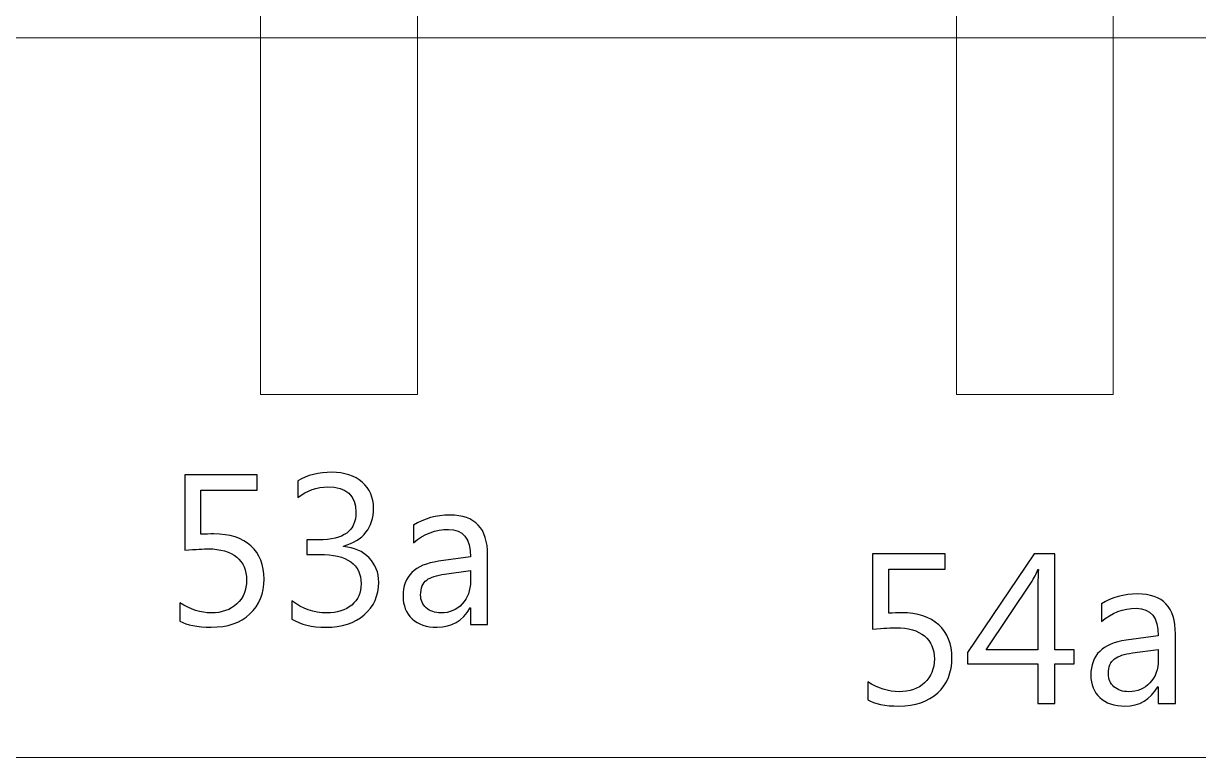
# Model space of a CAD drawing. Header units: centimetres. Extents: x -196 to 200, y -267 to 229.
# Drawn here: x -24.11 to -0.68, y 199.66 to 214.3 of the extents above; entities that cross this region are included whole.
import ezdxf

# ---------------------------------------------------------------- set-up
doc = ezdxf.new("R2010")
doc.units = ezdxf.units.CM
doc.header["$MEASUREMENT"] = 0
doc.layers.add('Camada 1', color=7, linetype='Continuous')
doc.layers.add('Camada 2', color=20, linetype='Continuous')

msp = doc.modelspace()

# ---------------------------------------------------------------- linework, layer by layer
at = {"layer": 'Camada 1', "lineweight": 9}
for points in [[(-19.381, 206.905), (-16.255, 206.905), (-16.255, 221.217), (-19.381, 221.217), (-19.381, 206.905)], [(-5.51, 206.905), (-2.383, 206.905), (-2.383, 221.217), (-5.51, 221.217), (-5.51, 206.905)]]:
    msp.add_lwpolyline(points, close=True, dxfattribs=at)
for points in [[(-57.606, 228.547), (-57.606, 228.547), (21.941, 228.547), (21.941, 228.547), (21.941, 228.547), (21.941, 228.547), (21.941, 199.663), (21.941, 199.663), (21.941, 199.663), (21.941, 199.663), (-57.606, 199.666), (-57.606, 199.666), (-57.606, 199.666), (-57.606, 199.666), (-57.606, 228.547), (-57.606, 228.547)], [(-57.606, 214.012), (-57.606, 214.012), (21.941, 214.012), (21.941, 214.012), (21.941, 214.012), (21.941, 214.012), (21.941, 199.663), (21.941, 199.663), (21.941, 199.663), (21.941, 199.663), (-57.606, 199.665), (-57.606, 199.665), (-57.606, 199.665), (-57.606, 199.665), (-57.606, 214.012), (-57.606, 214.012)]]:
    msp.add_open_spline(points, degree=3, knots=[0, 0, 0, 0, 0.2, 0.2, 0.2, 0.2, 0.4, 0.4, 0.4, 0.4, 0.6, 0.6, 0.6, 0.6, 1, 1, 1, 1], dxfattribs=at)
at = {"layer": 'Camada 2'}
for points, knots in [([(-20.987, 202.385), (-20.987, 202.385), (-20.987, 202.748), (-20.987, 202.748), (-20.987, 202.748), (-20.783, 202.614), (-20.575, 202.547), (-20.364, 202.547), (-20.364, 202.547), (-20.153, 202.547), (-19.983, 202.607), (-19.853, 202.727), (-19.853, 202.727), (-19.724, 202.846), (-19.66, 203.004), (-19.66, 203.201), (-19.66, 203.201), (-19.66, 203.397), (-19.726, 203.55), (-19.857, 203.659), (-19.857, 203.659), (-19.99, 203.769), (-20.178, 203.824), (-20.424, 203.824), (-20.424, 203.824), (-20.508, 203.824), (-20.664, 203.815), (-20.893, 203.799), (-20.893, 203.799), (-20.893, 203.799), (-20.893, 205.3), (-20.893, 205.3), (-20.893, 205.3), (-20.893, 205.3), (-19.446, 205.3), (-19.446, 205.3), (-19.446, 205.3), (-19.446, 205.3), (-19.446, 204.993), (-19.446, 204.993), (-19.446, 204.993), (-19.446, 204.993), (-20.569, 204.993), (-20.569, 204.993), (-20.569, 204.993), (-20.569, 204.993), (-20.569, 204.114), (-20.569, 204.114), (-20.569, 204.114), (-20.477, 204.119), (-20.392, 204.122), (-20.314, 204.122), (-20.314, 204.122), (-19.995, 204.122), (-19.747, 204.042), (-19.572, 203.882), (-19.572, 203.882), (-19.397, 203.722), (-19.31, 203.502), (-19.31, 203.223), (-19.31, 203.223), (-19.31, 202.934), (-19.404, 202.702), (-19.592, 202.526), (-19.592, 202.526), (-19.781, 202.35), (-20.04, 202.262), (-20.367, 202.262), (-20.367, 202.262), (-20.644, 202.262), (-20.85, 202.303), (-20.987, 202.385)], [0, 0, 0, 0, 0.052632, 0.052632, 0.052632, 0.052632, 0.105263, 0.105263, 0.105263, 0.105263, 0.157895, 0.157895, 0.157895, 0.157895, 0.210526, 0.210526, 0.210526, 0.210526, 0.263158, 0.263158, 0.263158, 0.263158, 0.315789, 0.315789, 0.315789, 0.315789, 0.368421, 0.368421, 0.368421, 0.368421, 0.421053, 0.421053, 0.421053, 0.421053, 0.473684, 0.473684, 0.473684, 0.473684, 0.526316, 0.526316, 0.526316, 0.526316, 0.578947, 0.578947, 0.578947, 0.578947, 0.631579, 0.631579, 0.631579, 0.631579, 0.684211, 0.684211, 0.684211, 0.684211, 0.736842, 0.736842, 0.736842, 0.736842, 0.789474, 0.789474, 0.789474, 0.789474, 0.842105, 0.842105, 0.842105, 0.842105, 0.894737, 0.894737, 0.894737, 0.894737, 1, 1, 1, 1]), ([(-18.755, 202.424), (-18.755, 202.424), (-18.755, 202.791), (-18.755, 202.791), (-18.755, 202.791), (-18.551, 202.629), (-18.32, 202.547), (-18.063, 202.547), (-18.063, 202.547), (-17.854, 202.547), (-17.687, 202.599), (-17.563, 202.704), (-17.563, 202.704), (-17.438, 202.809), (-17.376, 202.949), (-17.376, 203.126), (-17.376, 203.126), (-17.376, 203.517), (-17.654, 203.713), (-18.208, 203.713), (-18.208, 203.713), (-18.208, 203.713), (-18.456, 203.713), (-18.456, 203.713), (-18.456, 203.713), (-18.456, 203.713), (-18.456, 204.003), (-18.456, 204.003), (-18.456, 204.003), (-18.456, 204.003), (-18.22, 204.003), (-18.22, 204.003), (-18.22, 204.003), (-17.726, 204.003), (-17.479, 204.186), (-17.479, 204.553), (-17.479, 204.553), (-17.479, 204.892), (-17.667, 205.061), (-18.044, 205.061), (-18.044, 205.061), (-18.255, 205.061), (-18.453, 204.99), (-18.64, 204.848), (-18.64, 204.848), (-18.64, 204.848), (-18.64, 205.181), (-18.64, 205.181), (-18.64, 205.181), (-18.448, 205.294), (-18.221, 205.351), (-17.96, 205.351), (-17.96, 205.351), (-17.708, 205.351), (-17.507, 205.285), (-17.355, 205.152), (-17.355, 205.152), (-17.204, 205.018), (-17.129, 204.847), (-17.129, 204.639), (-17.129, 204.639), (-17.129, 204.245), (-17.329, 203.992), (-17.729, 203.88), (-17.729, 203.88), (-17.729, 203.88), (-17.729, 203.871), (-17.729, 203.871), (-17.729, 203.871), (-17.514, 203.851), (-17.344, 203.775), (-17.217, 203.645), (-17.217, 203.645), (-17.09, 203.515), (-17.026, 203.353), (-17.026, 203.158), (-17.026, 203.158), (-17.026, 202.89), (-17.123, 202.673), (-17.315, 202.508), (-17.315, 202.508), (-17.508, 202.344), (-17.762, 202.262), (-18.077, 202.262), (-18.077, 202.262), (-18.361, 202.262), (-18.587, 202.316), (-18.755, 202.424)], [0, 0, 0, 0, 0.043478, 0.043478, 0.043478, 0.043478, 0.086957, 0.086957, 0.086957, 0.086957, 0.130435, 0.130435, 0.130435, 0.130435, 0.173913, 0.173913, 0.173913, 0.173913, 0.217391, 0.217391, 0.217391, 0.217391, 0.26087, 0.26087, 0.26087, 0.26087, 0.304348, 0.304348, 0.304348, 0.304348, 0.347826, 0.347826, 0.347826, 0.347826, 0.391304, 0.391304, 0.391304, 0.391304, 0.434783, 0.434783, 0.434783, 0.434783, 0.478261, 0.478261, 0.478261, 0.478261, 0.521739, 0.521739, 0.521739, 0.521739, 0.565217, 0.565217, 0.565217, 0.565217, 0.608696, 0.608696, 0.608696, 0.608696, 0.652174, 0.652174, 0.652174, 0.652174, 0.695652, 0.695652, 0.695652, 0.695652, 0.73913, 0.73913, 0.73913, 0.73913, 0.782609, 0.782609, 0.782609, 0.782609, 0.826087, 0.826087, 0.826087, 0.826087, 0.869565, 0.869565, 0.869565, 0.869565, 0.913043, 0.913043, 0.913043, 0.913043, 1, 1, 1, 1]), ([(-14.854, 202.313), (-14.854, 202.313), (-15.196, 202.313), (-15.196, 202.313), (-15.196, 202.313), (-15.196, 202.313), (-15.196, 202.646), (-15.196, 202.646), (-15.196, 202.646), (-15.196, 202.646), (-15.204, 202.646), (-15.204, 202.646), (-15.204, 202.646), (-15.353, 202.39), (-15.571, 202.262), (-15.861, 202.262), (-15.861, 202.262), (-16.073, 202.262), (-16.24, 202.318), (-16.36, 202.431), (-16.36, 202.431), (-16.48, 202.543), (-16.54, 202.693), (-16.54, 202.879), (-16.54, 202.879), (-16.54, 203.278), (-16.305, 203.511), (-15.836, 203.576), (-15.836, 203.576), (-15.836, 203.576), (-15.196, 203.666), (-15.196, 203.666), (-15.196, 203.666), (-15.196, 204.03), (-15.342, 204.212), (-15.635, 204.212), (-15.635, 204.212), (-15.892, 204.212), (-16.124, 204.124), (-16.331, 203.947), (-16.331, 203.947), (-16.331, 203.947), (-16.331, 204.297), (-16.331, 204.297), (-16.331, 204.297), (-16.121, 204.431), (-15.88, 204.498), (-15.606, 204.498), (-15.606, 204.498), (-15.105, 204.498), (-14.854, 204.233), (-14.854, 203.701), (-14.854, 203.701), (-14.854, 203.701), (-14.854, 202.313), (-14.854, 202.313)], [0, 0, 0, 0, 0.066667, 0.066667, 0.066667, 0.066667, 0.133333, 0.133333, 0.133333, 0.133333, 0.2, 0.2, 0.2, 0.2, 0.266667, 0.266667, 0.266667, 0.266667, 0.333333, 0.333333, 0.333333, 0.333333, 0.4, 0.4, 0.4, 0.4, 0.466667, 0.466667, 0.466667, 0.466667, 0.533333, 0.533333, 0.533333, 0.533333, 0.6, 0.6, 0.6, 0.6, 0.666667, 0.666667, 0.666667, 0.666667, 0.733333, 0.733333, 0.733333, 0.733333, 0.8, 0.8, 0.8, 0.8, 0.866667, 0.866667, 0.866667, 0.866667, 1, 1, 1, 1]), ([(-7.276, 200.813), (-7.276, 200.813), (-7.276, 201.175), (-7.276, 201.175), (-7.276, 201.175), (-7.072, 201.042), (-6.865, 200.975), (-6.653, 200.975), (-6.653, 200.975), (-6.442, 200.975), (-6.272, 201.035), (-6.143, 201.154), (-6.143, 201.154), (-6.014, 201.273), (-5.949, 201.431), (-5.949, 201.629), (-5.949, 201.629), (-5.949, 201.824), (-6.015, 201.977), (-6.147, 202.087), (-6.147, 202.087), (-6.279, 202.196), (-6.468, 202.251), (-6.714, 202.251), (-6.714, 202.251), (-6.797, 202.251), (-6.954, 202.242), (-7.183, 202.226), (-7.183, 202.226), (-7.183, 202.226), (-7.183, 203.728), (-7.183, 203.728), (-7.183, 203.728), (-7.183, 203.728), (-5.736, 203.728), (-5.736, 203.728), (-5.736, 203.728), (-5.736, 203.728), (-5.736, 203.42), (-5.736, 203.42), (-5.736, 203.42), (-5.736, 203.42), (-6.858, 203.42), (-6.858, 203.42), (-6.858, 203.42), (-6.858, 203.42), (-6.858, 202.541), (-6.858, 202.541), (-6.858, 202.541), (-6.766, 202.547), (-6.682, 202.55), (-6.604, 202.55), (-6.604, 202.55), (-6.284, 202.55), (-6.037, 202.469), (-5.862, 202.309), (-5.862, 202.309), (-5.687, 202.149), (-5.599, 201.929), (-5.599, 201.651), (-5.599, 201.651), (-5.599, 201.362), (-5.693, 201.129), (-5.882, 200.953), (-5.882, 200.953), (-6.07, 200.777), (-6.329, 200.689), (-6.657, 200.689), (-6.657, 200.689), (-6.934, 200.689), (-7.14, 200.73), (-7.276, 200.813)], [0, 0, 0, 0, 0.052632, 0.052632, 0.052632, 0.052632, 0.105263, 0.105263, 0.105263, 0.105263, 0.157895, 0.157895, 0.157895, 0.157895, 0.210526, 0.210526, 0.210526, 0.210526, 0.263158, 0.263158, 0.263158, 0.263158, 0.315789, 0.315789, 0.315789, 0.315789, 0.368421, 0.368421, 0.368421, 0.368421, 0.421053, 0.421053, 0.421053, 0.421053, 0.473684, 0.473684, 0.473684, 0.473684, 0.526316, 0.526316, 0.526316, 0.526316, 0.578947, 0.578947, 0.578947, 0.578947, 0.631579, 0.631579, 0.631579, 0.631579, 0.684211, 0.684211, 0.684211, 0.684211, 0.736842, 0.736842, 0.736842, 0.736842, 0.789474, 0.789474, 0.789474, 0.789474, 0.842105, 0.842105, 0.842105, 0.842105, 0.894737, 0.894737, 0.894737, 0.894737, 1, 1, 1, 1]), ([(-3.162, 201.534), (-3.162, 201.534), (-3.546, 201.534), (-3.546, 201.534), (-3.546, 201.534), (-3.546, 201.534), (-3.546, 200.74), (-3.546, 200.74), (-3.546, 200.74), (-3.546, 200.74), (-3.884, 200.74), (-3.884, 200.74), (-3.884, 200.74), (-3.884, 200.74), (-3.884, 201.534), (-3.884, 201.534), (-3.884, 201.534), (-3.884, 201.534), (-5.288, 201.534), (-5.288, 201.534), (-5.288, 201.534), (-5.288, 201.534), (-5.288, 201.757), (-5.288, 201.757), (-5.288, 201.757), (-5.288, 201.757), (-3.958, 203.728), (-3.958, 203.728), (-3.958, 203.728), (-3.958, 203.728), (-3.546, 203.728), (-3.546, 203.728), (-3.546, 203.728), (-3.546, 203.728), (-3.546, 201.811), (-3.546, 201.811), (-3.546, 201.811), (-3.546, 201.811), (-3.162, 201.811), (-3.162, 201.811), (-3.162, 201.811), (-3.162, 201.811), (-3.162, 201.534), (-3.162, 201.534)], [0, 0, 0, 0, 0.083333, 0.083333, 0.083333, 0.083333, 0.166667, 0.166667, 0.166667, 0.166667, 0.25, 0.25, 0.25, 0.25, 0.333333, 0.333333, 0.333333, 0.333333, 0.416667, 0.416667, 0.416667, 0.416667, 0.5, 0.5, 0.5, 0.5, 0.583333, 0.583333, 0.583333, 0.583333, 0.666667, 0.666667, 0.666667, 0.666667, 0.75, 0.75, 0.75, 0.75, 0.833333, 0.833333, 0.833333, 0.833333, 1, 1, 1, 1]), ([(-15.196, 203.393), (-15.196, 203.393), (-15.711, 203.321), (-15.711, 203.321), (-15.711, 203.321), (-15.869, 203.299), (-15.989, 203.259), (-16.069, 203.203), (-16.069, 203.203), (-16.149, 203.146), (-16.19, 203.047), (-16.19, 202.903), (-16.19, 202.903), (-16.19, 202.799), (-16.153, 202.713), (-16.078, 202.647), (-16.078, 202.647), (-16.004, 202.581), (-15.905, 202.547), (-15.782, 202.547), (-15.782, 202.547), (-15.612, 202.547), (-15.472, 202.607), (-15.361, 202.726), (-15.361, 202.726), (-15.251, 202.846), (-15.196, 202.996), (-15.196, 203.179), (-15.196, 203.179), (-15.196, 203.179), (-15.196, 203.393), (-15.196, 203.393)], [0, 0, 0, 0, 0.111111, 0.111111, 0.111111, 0.111111, 0.222222, 0.222222, 0.222222, 0.222222, 0.333333, 0.333333, 0.333333, 0.333333, 0.444444, 0.444444, 0.444444, 0.444444, 0.555556, 0.555556, 0.555556, 0.555556, 0.666667, 0.666667, 0.666667, 0.666667, 0.777778, 0.777778, 0.777778, 0.777778, 1, 1, 1, 1]), ([(-3.884, 201.811), (-3.884, 201.811), (-3.884, 203.102), (-3.884, 203.102), (-3.884, 203.102), (-3.884, 203.194), (-3.881, 203.297), (-3.875, 203.411), (-3.875, 203.411), (-3.875, 203.411), (-3.884, 203.411), (-3.884, 203.411), (-3.884, 203.411), (-3.903, 203.36), (-3.941, 203.284), (-3.998, 203.182), (-3.998, 203.182), (-3.998, 203.182), (-4.917, 201.811), (-4.917, 201.811), (-4.917, 201.811), (-4.917, 201.811), (-3.884, 201.811), (-3.884, 201.811)], [0, 0, 0, 0, 0.142857, 0.142857, 0.142857, 0.142857, 0.285714, 0.285714, 0.285714, 0.285714, 0.428571, 0.428571, 0.428571, 0.428571, 0.571429, 0.571429, 0.571429, 0.571429, 0.714286, 0.714286, 0.714286, 0.714286, 1, 1, 1, 1]), ([(-1.144, 200.74), (-1.144, 200.74), (-1.485, 200.74), (-1.485, 200.74), (-1.485, 200.74), (-1.485, 200.74), (-1.485, 201.074), (-1.485, 201.074), (-1.485, 201.074), (-1.485, 201.074), (-1.494, 201.074), (-1.494, 201.074), (-1.494, 201.074), (-1.642, 200.817), (-1.861, 200.689), (-2.15, 200.689), (-2.15, 200.689), (-2.363, 200.689), (-2.529, 200.745), (-2.649, 200.858), (-2.649, 200.858), (-2.77, 200.971), (-2.829, 201.12), (-2.829, 201.306), (-2.829, 201.306), (-2.829, 201.705), (-2.595, 201.938), (-2.125, 202.003), (-2.125, 202.003), (-2.125, 202.003), (-1.485, 202.093), (-1.485, 202.093), (-1.485, 202.093), (-1.485, 202.457), (-1.632, 202.639), (-1.925, 202.639), (-1.925, 202.639), (-2.181, 202.639), (-2.413, 202.551), (-2.62, 202.375), (-2.62, 202.375), (-2.62, 202.375), (-2.62, 202.725), (-2.62, 202.725), (-2.62, 202.725), (-2.411, 202.858), (-2.169, 202.925), (-1.895, 202.925), (-1.895, 202.925), (-1.394, 202.925), (-1.144, 202.66), (-1.144, 202.129), (-1.144, 202.129), (-1.144, 202.129), (-1.144, 200.74), (-1.144, 200.74)], [0, 0, 0, 0, 0.066667, 0.066667, 0.066667, 0.066667, 0.133333, 0.133333, 0.133333, 0.133333, 0.2, 0.2, 0.2, 0.2, 0.266667, 0.266667, 0.266667, 0.266667, 0.333333, 0.333333, 0.333333, 0.333333, 0.4, 0.4, 0.4, 0.4, 0.466667, 0.466667, 0.466667, 0.466667, 0.533333, 0.533333, 0.533333, 0.533333, 0.6, 0.6, 0.6, 0.6, 0.666667, 0.666667, 0.666667, 0.666667, 0.733333, 0.733333, 0.733333, 0.733333, 0.8, 0.8, 0.8, 0.8, 0.866667, 0.866667, 0.866667, 0.866667, 1, 1, 1, 1]), ([(-1.485, 201.82), (-1.485, 201.82), (-2, 201.749), (-2, 201.749), (-2, 201.749), (-2.159, 201.727), (-2.278, 201.687), (-2.359, 201.631), (-2.359, 201.631), (-2.439, 201.574), (-2.479, 201.474), (-2.479, 201.33), (-2.479, 201.33), (-2.479, 201.226), (-2.442, 201.14), (-2.368, 201.074), (-2.368, 201.074), (-2.294, 201.008), (-2.194, 200.975), (-2.071, 200.975), (-2.071, 200.975), (-1.901, 200.975), (-1.761, 201.035), (-1.651, 201.153), (-1.651, 201.153), (-1.541, 201.273), (-1.485, 201.424), (-1.485, 201.606), (-1.485, 201.606), (-1.485, 201.606), (-1.485, 201.82), (-1.485, 201.82)], [0, 0, 0, 0, 0.111111, 0.111111, 0.111111, 0.111111, 0.222222, 0.222222, 0.222222, 0.222222, 0.333333, 0.333333, 0.333333, 0.333333, 0.444444, 0.444444, 0.444444, 0.444444, 0.555556, 0.555556, 0.555556, 0.555556, 0.666667, 0.666667, 0.666667, 0.666667, 0.777778, 0.777778, 0.777778, 0.777778, 1, 1, 1, 1])]:
    msp.add_open_spline(points, degree=3, knots=knots, dxfattribs=at)
at = {"layer": 'Camada 2', "lineweight": 9}
for points, knots in [([(-20.987, 202.385), (-20.987, 202.385), (-20.987, 202.748), (-20.987, 202.748), (-20.987, 202.748), (-20.783, 202.614), (-20.575, 202.547), (-20.364, 202.547), (-20.364, 202.547), (-20.153, 202.547), (-19.983, 202.607), (-19.853, 202.727), (-19.853, 202.727), (-19.724, 202.846), (-19.66, 203.004), (-19.66, 203.201), (-19.66, 203.201), (-19.66, 203.397), (-19.726, 203.55), (-19.857, 203.659), (-19.857, 203.659), (-19.99, 203.769), (-20.178, 203.824), (-20.424, 203.824), (-20.424, 203.824), (-20.508, 203.824), (-20.664, 203.815), (-20.893, 203.799), (-20.893, 203.799), (-20.893, 203.799), (-20.893, 205.3), (-20.893, 205.3), (-20.893, 205.3), (-20.893, 205.3), (-19.446, 205.3), (-19.446, 205.3), (-19.446, 205.3), (-19.446, 205.3), (-19.446, 204.993), (-19.446, 204.993), (-19.446, 204.993), (-19.446, 204.993), (-20.569, 204.993), (-20.569, 204.993), (-20.569, 204.993), (-20.569, 204.993), (-20.569, 204.114), (-20.569, 204.114), (-20.569, 204.114), (-20.477, 204.119), (-20.392, 204.122), (-20.314, 204.122), (-20.314, 204.122), (-19.995, 204.122), (-19.747, 204.042), (-19.572, 203.882), (-19.572, 203.882), (-19.397, 203.722), (-19.31, 203.502), (-19.31, 203.223), (-19.31, 203.223), (-19.31, 202.934), (-19.404, 202.702), (-19.592, 202.526), (-19.592, 202.526), (-19.781, 202.35), (-20.04, 202.262), (-20.367, 202.262), (-20.367, 202.262), (-20.644, 202.262), (-20.85, 202.303), (-20.987, 202.385)], [0, 0, 0, 0, 0.052632, 0.052632, 0.052632, 0.052632, 0.105263, 0.105263, 0.105263, 0.105263, 0.157895, 0.157895, 0.157895, 0.157895, 0.210526, 0.210526, 0.210526, 0.210526, 0.263158, 0.263158, 0.263158, 0.263158, 0.315789, 0.315789, 0.315789, 0.315789, 0.368421, 0.368421, 0.368421, 0.368421, 0.421053, 0.421053, 0.421053, 0.421053, 0.473684, 0.473684, 0.473684, 0.473684, 0.526316, 0.526316, 0.526316, 0.526316, 0.578947, 0.578947, 0.578947, 0.578947, 0.631579, 0.631579, 0.631579, 0.631579, 0.684211, 0.684211, 0.684211, 0.684211, 0.736842, 0.736842, 0.736842, 0.736842, 0.789474, 0.789474, 0.789474, 0.789474, 0.842105, 0.842105, 0.842105, 0.842105, 0.894737, 0.894737, 0.894737, 0.894737, 1, 1, 1, 1]), ([(-18.755, 202.424), (-18.755, 202.424), (-18.755, 202.791), (-18.755, 202.791), (-18.755, 202.791), (-18.551, 202.629), (-18.32, 202.547), (-18.063, 202.547), (-18.063, 202.547), (-17.854, 202.547), (-17.687, 202.599), (-17.563, 202.704), (-17.563, 202.704), (-17.438, 202.809), (-17.376, 202.949), (-17.376, 203.126), (-17.376, 203.126), (-17.376, 203.517), (-17.654, 203.713), (-18.208, 203.713), (-18.208, 203.713), (-18.208, 203.713), (-18.456, 203.713), (-18.456, 203.713), (-18.456, 203.713), (-18.456, 203.713), (-18.456, 204.003), (-18.456, 204.003), (-18.456, 204.003), (-18.456, 204.003), (-18.22, 204.003), (-18.22, 204.003), (-18.22, 204.003), (-17.726, 204.003), (-17.479, 204.186), (-17.479, 204.553), (-17.479, 204.553), (-17.479, 204.892), (-17.667, 205.061), (-18.044, 205.061), (-18.044, 205.061), (-18.255, 205.061), (-18.453, 204.99), (-18.64, 204.848), (-18.64, 204.848), (-18.64, 204.848), (-18.64, 205.181), (-18.64, 205.181), (-18.64, 205.181), (-18.448, 205.294), (-18.221, 205.351), (-17.96, 205.351), (-17.96, 205.351), (-17.708, 205.351), (-17.507, 205.285), (-17.355, 205.152), (-17.355, 205.152), (-17.204, 205.018), (-17.129, 204.847), (-17.129, 204.639), (-17.129, 204.639), (-17.129, 204.245), (-17.329, 203.992), (-17.729, 203.88), (-17.729, 203.88), (-17.729, 203.88), (-17.729, 203.871), (-17.729, 203.871), (-17.729, 203.871), (-17.514, 203.851), (-17.344, 203.775), (-17.217, 203.645), (-17.217, 203.645), (-17.09, 203.515), (-17.026, 203.353), (-17.026, 203.158), (-17.026, 203.158), (-17.026, 202.89), (-17.123, 202.673), (-17.315, 202.508), (-17.315, 202.508), (-17.508, 202.344), (-17.762, 202.262), (-18.077, 202.262), (-18.077, 202.262), (-18.361, 202.262), (-18.587, 202.316), (-18.755, 202.424)], [0, 0, 0, 0, 0.043478, 0.043478, 0.043478, 0.043478, 0.086957, 0.086957, 0.086957, 0.086957, 0.130435, 0.130435, 0.130435, 0.130435, 0.173913, 0.173913, 0.173913, 0.173913, 0.217391, 0.217391, 0.217391, 0.217391, 0.26087, 0.26087, 0.26087, 0.26087, 0.304348, 0.304348, 0.304348, 0.304348, 0.347826, 0.347826, 0.347826, 0.347826, 0.391304, 0.391304, 0.391304, 0.391304, 0.434783, 0.434783, 0.434783, 0.434783, 0.478261, 0.478261, 0.478261, 0.478261, 0.521739, 0.521739, 0.521739, 0.521739, 0.565217, 0.565217, 0.565217, 0.565217, 0.608696, 0.608696, 0.608696, 0.608696, 0.652174, 0.652174, 0.652174, 0.652174, 0.695652, 0.695652, 0.695652, 0.695652, 0.73913, 0.73913, 0.73913, 0.73913, 0.782609, 0.782609, 0.782609, 0.782609, 0.826087, 0.826087, 0.826087, 0.826087, 0.869565, 0.869565, 0.869565, 0.869565, 0.913043, 0.913043, 0.913043, 0.913043, 1, 1, 1, 1]), ([(-14.854, 202.313), (-14.854, 202.313), (-15.196, 202.313), (-15.196, 202.313), (-15.196, 202.313), (-15.196, 202.313), (-15.196, 202.646), (-15.196, 202.646), (-15.196, 202.646), (-15.196, 202.646), (-15.204, 202.646), (-15.204, 202.646), (-15.204, 202.646), (-15.353, 202.39), (-15.571, 202.262), (-15.861, 202.262), (-15.861, 202.262), (-16.073, 202.262), (-16.24, 202.318), (-16.36, 202.431), (-16.36, 202.431), (-16.48, 202.543), (-16.54, 202.693), (-16.54, 202.879), (-16.54, 202.879), (-16.54, 203.278), (-16.305, 203.511), (-15.836, 203.576), (-15.836, 203.576), (-15.836, 203.576), (-15.196, 203.666), (-15.196, 203.666), (-15.196, 203.666), (-15.196, 204.03), (-15.342, 204.212), (-15.635, 204.212), (-15.635, 204.212), (-15.892, 204.212), (-16.124, 204.124), (-16.331, 203.947), (-16.331, 203.947), (-16.331, 203.947), (-16.331, 204.297), (-16.331, 204.297), (-16.331, 204.297), (-16.121, 204.431), (-15.88, 204.498), (-15.606, 204.498), (-15.606, 204.498), (-15.105, 204.498), (-14.854, 204.233), (-14.854, 203.701), (-14.854, 203.701), (-14.854, 203.701), (-14.854, 202.313), (-14.854, 202.313)], [0, 0, 0, 0, 0.066667, 0.066667, 0.066667, 0.066667, 0.133333, 0.133333, 0.133333, 0.133333, 0.2, 0.2, 0.2, 0.2, 0.266667, 0.266667, 0.266667, 0.266667, 0.333333, 0.333333, 0.333333, 0.333333, 0.4, 0.4, 0.4, 0.4, 0.466667, 0.466667, 0.466667, 0.466667, 0.533333, 0.533333, 0.533333, 0.533333, 0.6, 0.6, 0.6, 0.6, 0.666667, 0.666667, 0.666667, 0.666667, 0.733333, 0.733333, 0.733333, 0.733333, 0.8, 0.8, 0.8, 0.8, 0.866667, 0.866667, 0.866667, 0.866667, 1, 1, 1, 1]), ([(-7.276, 200.813), (-7.276, 200.813), (-7.276, 201.175), (-7.276, 201.175), (-7.276, 201.175), (-7.072, 201.042), (-6.865, 200.975), (-6.653, 200.975), (-6.653, 200.975), (-6.442, 200.975), (-6.272, 201.035), (-6.143, 201.154), (-6.143, 201.154), (-6.014, 201.273), (-5.949, 201.431), (-5.949, 201.629), (-5.949, 201.629), (-5.949, 201.824), (-6.015, 201.977), (-6.147, 202.087), (-6.147, 202.087), (-6.279, 202.196), (-6.468, 202.251), (-6.714, 202.251), (-6.714, 202.251), (-6.797, 202.251), (-6.954, 202.242), (-7.183, 202.226), (-7.183, 202.226), (-7.183, 202.226), (-7.183, 203.728), (-7.183, 203.728), (-7.183, 203.728), (-7.183, 203.728), (-5.736, 203.728), (-5.736, 203.728), (-5.736, 203.728), (-5.736, 203.728), (-5.736, 203.42), (-5.736, 203.42), (-5.736, 203.42), (-5.736, 203.42), (-6.858, 203.42), (-6.858, 203.42), (-6.858, 203.42), (-6.858, 203.42), (-6.858, 202.541), (-6.858, 202.541), (-6.858, 202.541), (-6.766, 202.547), (-6.682, 202.55), (-6.604, 202.55), (-6.604, 202.55), (-6.284, 202.55), (-6.037, 202.469), (-5.862, 202.309), (-5.862, 202.309), (-5.687, 202.149), (-5.599, 201.929), (-5.599, 201.651), (-5.599, 201.651), (-5.599, 201.362), (-5.693, 201.129), (-5.882, 200.953), (-5.882, 200.953), (-6.07, 200.777), (-6.329, 200.689), (-6.657, 200.689), (-6.657, 200.689), (-6.934, 200.689), (-7.14, 200.73), (-7.276, 200.813)], [0, 0, 0, 0, 0.052632, 0.052632, 0.052632, 0.052632, 0.105263, 0.105263, 0.105263, 0.105263, 0.157895, 0.157895, 0.157895, 0.157895, 0.210526, 0.210526, 0.210526, 0.210526, 0.263158, 0.263158, 0.263158, 0.263158, 0.315789, 0.315789, 0.315789, 0.315789, 0.368421, 0.368421, 0.368421, 0.368421, 0.421053, 0.421053, 0.421053, 0.421053, 0.473684, 0.473684, 0.473684, 0.473684, 0.526316, 0.526316, 0.526316, 0.526316, 0.578947, 0.578947, 0.578947, 0.578947, 0.631579, 0.631579, 0.631579, 0.631579, 0.684211, 0.684211, 0.684211, 0.684211, 0.736842, 0.736842, 0.736842, 0.736842, 0.789474, 0.789474, 0.789474, 0.789474, 0.842105, 0.842105, 0.842105, 0.842105, 0.894737, 0.894737, 0.894737, 0.894737, 1, 1, 1, 1]), ([(-3.162, 201.534), (-3.162, 201.534), (-3.546, 201.534), (-3.546, 201.534), (-3.546, 201.534), (-3.546, 201.534), (-3.546, 200.74), (-3.546, 200.74), (-3.546, 200.74), (-3.546, 200.74), (-3.884, 200.74), (-3.884, 200.74), (-3.884, 200.74), (-3.884, 200.74), (-3.884, 201.534), (-3.884, 201.534), (-3.884, 201.534), (-3.884, 201.534), (-5.288, 201.534), (-5.288, 201.534), (-5.288, 201.534), (-5.288, 201.534), (-5.288, 201.757), (-5.288, 201.757), (-5.288, 201.757), (-5.288, 201.757), (-3.958, 203.728), (-3.958, 203.728), (-3.958, 203.728), (-3.958, 203.728), (-3.546, 203.728), (-3.546, 203.728), (-3.546, 203.728), (-3.546, 203.728), (-3.546, 201.811), (-3.546, 201.811), (-3.546, 201.811), (-3.546, 201.811), (-3.162, 201.811), (-3.162, 201.811), (-3.162, 201.811), (-3.162, 201.811), (-3.162, 201.534), (-3.162, 201.534)], [0, 0, 0, 0, 0.083333, 0.083333, 0.083333, 0.083333, 0.166667, 0.166667, 0.166667, 0.166667, 0.25, 0.25, 0.25, 0.25, 0.333333, 0.333333, 0.333333, 0.333333, 0.416667, 0.416667, 0.416667, 0.416667, 0.5, 0.5, 0.5, 0.5, 0.583333, 0.583333, 0.583333, 0.583333, 0.666667, 0.666667, 0.666667, 0.666667, 0.75, 0.75, 0.75, 0.75, 0.833333, 0.833333, 0.833333, 0.833333, 1, 1, 1, 1]), ([(-15.196, 203.393), (-15.196, 203.393), (-15.711, 203.321), (-15.711, 203.321), (-15.711, 203.321), (-15.869, 203.299), (-15.989, 203.259), (-16.069, 203.203), (-16.069, 203.203), (-16.149, 203.146), (-16.19, 203.047), (-16.19, 202.903), (-16.19, 202.903), (-16.19, 202.799), (-16.153, 202.713), (-16.078, 202.647), (-16.078, 202.647), (-16.004, 202.581), (-15.905, 202.547), (-15.782, 202.547), (-15.782, 202.547), (-15.612, 202.547), (-15.472, 202.607), (-15.361, 202.726), (-15.361, 202.726), (-15.251, 202.846), (-15.196, 202.996), (-15.196, 203.179), (-15.196, 203.179), (-15.196, 203.179), (-15.196, 203.393), (-15.196, 203.393)], [0, 0, 0, 0, 0.111111, 0.111111, 0.111111, 0.111111, 0.222222, 0.222222, 0.222222, 0.222222, 0.333333, 0.333333, 0.333333, 0.333333, 0.444444, 0.444444, 0.444444, 0.444444, 0.555556, 0.555556, 0.555556, 0.555556, 0.666667, 0.666667, 0.666667, 0.666667, 0.777778, 0.777778, 0.777778, 0.777778, 1, 1, 1, 1]), ([(-3.884, 201.811), (-3.884, 201.811), (-3.884, 203.102), (-3.884, 203.102), (-3.884, 203.102), (-3.884, 203.194), (-3.881, 203.297), (-3.875, 203.411), (-3.875, 203.411), (-3.875, 203.411), (-3.884, 203.411), (-3.884, 203.411), (-3.884, 203.411), (-3.903, 203.36), (-3.941, 203.284), (-3.998, 203.182), (-3.998, 203.182), (-3.998, 203.182), (-4.917, 201.811), (-4.917, 201.811), (-4.917, 201.811), (-4.917, 201.811), (-3.884, 201.811), (-3.884, 201.811)], [0, 0, 0, 0, 0.142857, 0.142857, 0.142857, 0.142857, 0.285714, 0.285714, 0.285714, 0.285714, 0.428571, 0.428571, 0.428571, 0.428571, 0.571429, 0.571429, 0.571429, 0.571429, 0.714286, 0.714286, 0.714286, 0.714286, 1, 1, 1, 1]), ([(-1.144, 200.74), (-1.144, 200.74), (-1.485, 200.74), (-1.485, 200.74), (-1.485, 200.74), (-1.485, 200.74), (-1.485, 201.074), (-1.485, 201.074), (-1.485, 201.074), (-1.485, 201.074), (-1.494, 201.074), (-1.494, 201.074), (-1.494, 201.074), (-1.642, 200.817), (-1.861, 200.689), (-2.15, 200.689), (-2.15, 200.689), (-2.363, 200.689), (-2.529, 200.745), (-2.649, 200.858), (-2.649, 200.858), (-2.77, 200.971), (-2.829, 201.12), (-2.829, 201.306), (-2.829, 201.306), (-2.829, 201.705), (-2.595, 201.938), (-2.125, 202.003), (-2.125, 202.003), (-2.125, 202.003), (-1.485, 202.093), (-1.485, 202.093), (-1.485, 202.093), (-1.485, 202.457), (-1.632, 202.639), (-1.925, 202.639), (-1.925, 202.639), (-2.181, 202.639), (-2.413, 202.551), (-2.62, 202.375), (-2.62, 202.375), (-2.62, 202.375), (-2.62, 202.725), (-2.62, 202.725), (-2.62, 202.725), (-2.411, 202.858), (-2.169, 202.925), (-1.895, 202.925), (-1.895, 202.925), (-1.394, 202.925), (-1.144, 202.66), (-1.144, 202.129), (-1.144, 202.129), (-1.144, 202.129), (-1.144, 200.74), (-1.144, 200.74)], [0, 0, 0, 0, 0.066667, 0.066667, 0.066667, 0.066667, 0.133333, 0.133333, 0.133333, 0.133333, 0.2, 0.2, 0.2, 0.2, 0.266667, 0.266667, 0.266667, 0.266667, 0.333333, 0.333333, 0.333333, 0.333333, 0.4, 0.4, 0.4, 0.4, 0.466667, 0.466667, 0.466667, 0.466667, 0.533333, 0.533333, 0.533333, 0.533333, 0.6, 0.6, 0.6, 0.6, 0.666667, 0.666667, 0.666667, 0.666667, 0.733333, 0.733333, 0.733333, 0.733333, 0.8, 0.8, 0.8, 0.8, 0.866667, 0.866667, 0.866667, 0.866667, 1, 1, 1, 1]), ([(-1.485, 201.82), (-1.485, 201.82), (-2, 201.749), (-2, 201.749), (-2, 201.749), (-2.159, 201.727), (-2.278, 201.687), (-2.359, 201.631), (-2.359, 201.631), (-2.439, 201.574), (-2.479, 201.474), (-2.479, 201.33), (-2.479, 201.33), (-2.479, 201.226), (-2.442, 201.14), (-2.368, 201.074), (-2.368, 201.074), (-2.294, 201.008), (-2.194, 200.975), (-2.071, 200.975), (-2.071, 200.975), (-1.901, 200.975), (-1.761, 201.035), (-1.651, 201.153), (-1.651, 201.153), (-1.541, 201.273), (-1.485, 201.424), (-1.485, 201.606), (-1.485, 201.606), (-1.485, 201.606), (-1.485, 201.82), (-1.485, 201.82)], [0, 0, 0, 0, 0.111111, 0.111111, 0.111111, 0.111111, 0.222222, 0.222222, 0.222222, 0.222222, 0.333333, 0.333333, 0.333333, 0.333333, 0.444444, 0.444444, 0.444444, 0.444444, 0.555556, 0.555556, 0.555556, 0.555556, 0.666667, 0.666667, 0.666667, 0.666667, 0.777778, 0.777778, 0.777778, 0.777778, 1, 1, 1, 1])]:
    msp.add_open_spline(points, degree=3, knots=knots, dxfattribs=at)

doc.saveas('drawing.dxf')
